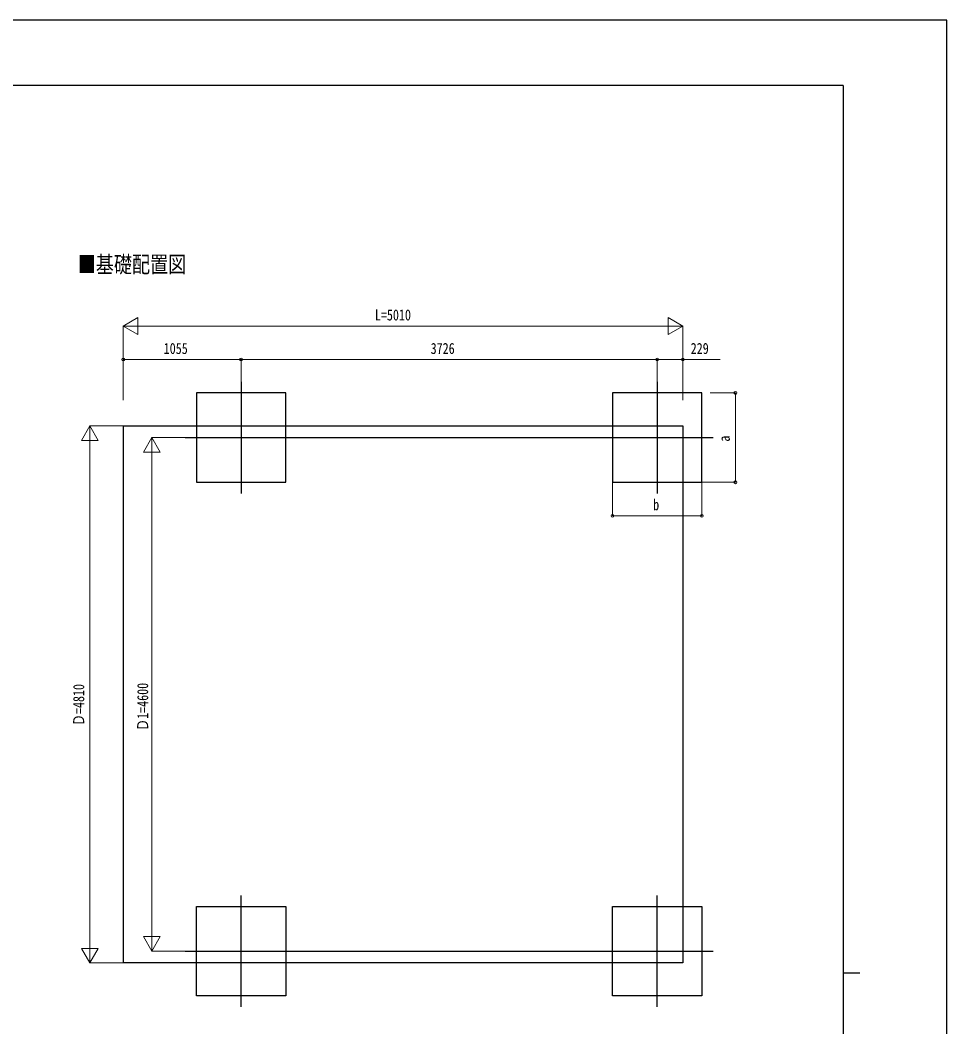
# Model space of a CAD drawing. Units: millimetres, scale not verified. Extents: x -12615 to 12615, y -8910 to 8910.
# Drawn here: x 4317 to 12615, y -108 to 8910 of the extents above; entities that cross this region are included whole.
import ezdxf
from ezdxf.enums import TextEntityAlignment as Align

# ---------------------------------------------------------------- set-up
doc = ezdxf.new("R2010")
doc.units = ezdxf.units.MM
doc.header["$LTSCALE"] = 30
for name, color, linetype in [('0-2_USER1', 3, 'Continuous'), ('0-5_YKK_12', 2, 'Continuous'), ('0-6_YKK_A1', 4, 'Continuous'), ('0-8_YKK_ZWAK', 7, 'Continuous')]:
    doc.layers.add(name, color=color, linetype=linetype)
doc.layers.add('0-7_YKK_D', color=6, linetype='Continuous', lineweight=18)
doc.styles.add('ＭＳ ゴシック', font='')
doc.styles.get('ＭＳ ゴシック').set_extended_font_data('MS Gothic')

msp = doc.modelspace()

# ---------------------------------------------------------------- linework, layer by layer
at = {"layer": '0-5_YKK_12'}
for p, q in [((6295.11, 5670), (6295.11, 4670)), ((10021.11, 5670), (10021.11, 4670)), ((5795.11, 5170), (10520.94, 5170)), ((6295.11, 70), (6295.11, 1070)), ((10021.11, 70), (10021.11, 1070)), ((5795.11, 570), (10520.94, 570))]:
    msp.add_line(p, q, dxfattribs=at)
at = {"layer": '0-6_YKK_A1'}
for p, q in [((5240.11, 5275), (10250.11, 5275)), ((5240.11, 5275), (5240.11, 465)), ((10250.11, 5275), (10250.11, 465)), ((10250.11, 465), (5240.11, 465))]:
    msp.add_line(p, q, dxfattribs=at)
for points in [[(5895.11, 4770), (6695.11, 4770), (6695.11, 5570), (5895.11, 5570)], [(9621.11, 4770), (10421.11, 4770), (10421.11, 5570), (9621.11, 5570)], [(5895.11, 970), (6695.11, 970), (6695.11, 170), (5895.11, 170)], [(9621.95, 970), (10421.95, 970), (10421.95, 170), (9621.95, 170)]]:
    msp.add_lwpolyline(points, close=True, dxfattribs=at)
at = {"layer": '0-7_YKK_D', "color": 1}
for p, q in [((5240.11, 6170), (5370.02, 6245)), ((5370.02, 6095), (5370.02, 6245)), ((10250.11, 6170), (10120.21, 6245)), ((10120.21, 6245), (10120.21, 6095)), ((5240.11, 5506.76), (5240.11, 6171)), ((5240.11, 6170), (5370.02, 6095)), ((5240.11, 6170), (5499.92, 6170)), ((5390.11, 6170), (10100.11, 6170)), ((10250.11, 6170), (9990.31, 6170)), ((10250.11, 6170), (10120.21, 6095)), ((10250.11, 5506.76), (10250.11, 6171)), ((4940.11, 5275), (4865.11, 5145.1)), ((5239.11, 5275), (4939.11, 5275)), ((4940.11, 5275), (5015.11, 5145.1)), ((4940.11, 5275), (4940.11, 5015.19)), ((4865.11, 5145.1), (5015.11, 5145.1)), ((5495.11, 5170), (5420.11, 5040.1)), ((5794.11, 5170), (5494.11, 5170)), ((5495.11, 5170), (5570.11, 5040.1)), ((5495.11, 5170), (5495.11, 4910.19)), ((4940.11, 615), (4940.11, 5125)), ((5420.11, 5040.1), (5570.11, 5040.1)), ((5495.11, 720), (5495.11, 5020)), ((5495.11, 570), (5495.11, 829.81)), ((4940.11, 465), (4940.11, 724.81)), ((5495.11, 570), (5420.11, 699.9)), ((5570.11, 699.9), (5420.11, 699.9)), ((5495.11, 570), (5570.11, 699.9)), ((4940.11, 465), (4865.11, 594.9)), ((5015.11, 594.9), (4865.11, 594.9)), ((4940.11, 465), (5015.11, 594.9)), ((5794.11, 570), (5494.11, 570)), ((5239.11, 465), (4939.11, 465))]:
    msp.add_line(p, q, dxfattribs=at)
at = {"layer": '0-7_YKK_D'}
for p, q in [((5240.11, 5507.76), (5240.11, 5871)), ((6295.11, 5870), (5240.11, 5870)), ((6295.11, 5671), (6295.11, 5871)), ((6295.11, 5671), (6295.11, 5871)), ((6295.11, 5870), (10021.11, 5870)), ((10021.11, 5671), (10021.11, 5871)), ((10021.11, 5671), (10021.11, 5871)), ((10250.11, 5506.76), (10250.11, 5871)), ((10496.48, 5570), (10722.11, 5570)), ((10721.11, 4770), (10721.11, 5570)), ((9621.11, 4769), (9621.11, 4469)), ((10421.11, 4769), (10421.11, 4469)), ((10422.11, 4770), (10722.11, 4770)), ((9621.11, 4470), (10421.11, 4470))]:
    msp.add_line(p, q, dxfattribs=at)
msp.add_lwpolyline([(10021.11, 5870), (10250.11, 5870), (10585.91, 5870)], dxfattribs=at)
for centre in [(5240.11, 5870), (6295.11, 5870), (6295.11, 5870), (10021.11, 5870), (10021.11, 5870), (10250.11, 5870), (10721.11, 5570), (10721.11, 4770), (9621.11, 4470), (10421.11, 4470)]:
    msp.add_circle(centre, 12.75, dxfattribs=at)
at = {"layer": '0-8_YKK_ZWAK'}
for p, q in [((11685.06, 8325), (-11714.94, 8325)), ((11685.06, 8325), (11685.06, -7575)), ((11685.06, 375), (11835.06, 375))]:
    msp.add_line(p, q, dxfattribs=at)
msp.add_lwpolyline([(-12615, -8910), (12615, -8910), (12615, 8910), (-12615, 8910)], close=True, dxfattribs=at)

# ---------------------------------------------------------------- texts
at = {"layer": '0-2_USER1', "style": 'ＭＳ ゴシック', "width": 0.8}
msp.add_text('■基礎配置図', height=148.5, dxfattribs=at).set_placement((4832.04, 6603.46), align=Align.BOTTOM_LEFT)
at = {"layer": '0-7_YKK_D', "color": 1, "style": 'ＭＳ ゴシック', "width": 0.8}
msp.add_text('L=5010', height=98.97, dxfattribs=at).set_placement((7493.11, 6190), align=Align.BOTTOM_LEFT)
at = {"layer": '0-7_YKK_D', "style": 'ＭＳ ゴシック', "width": 0.8}
for s, p in [('1055', (5602.01, 5890)), ('3726', (7992.51, 5890)), ('229', (10321.11, 5890)), ('b', (9985.11, 4490))]:
    msp.add_text(s, height=98.97, dxfattribs=at).set_placement(p, align=Align.BOTTOM_LEFT)
msp.add_text('a', height=98.97, rotation=90, dxfattribs=at).set_placement((10701.11, 5134), align=Align.BOTTOM_LEFT)
at = {"layer": '0-7_YKK_D', "color": 1, "style": 'ＭＳ ゴシック', "width": 0.8}
for s, p in [('Ｄ=4810', (4920.11, 2585.6)), ('Ｄ1=4600', (5493.11, 2542.4))]:
    msp.add_text(s, height=98.97, rotation=90, dxfattribs=at).set_placement(p, align=Align.BOTTOM_LEFT)

doc.saveas('drawing.dxf')
